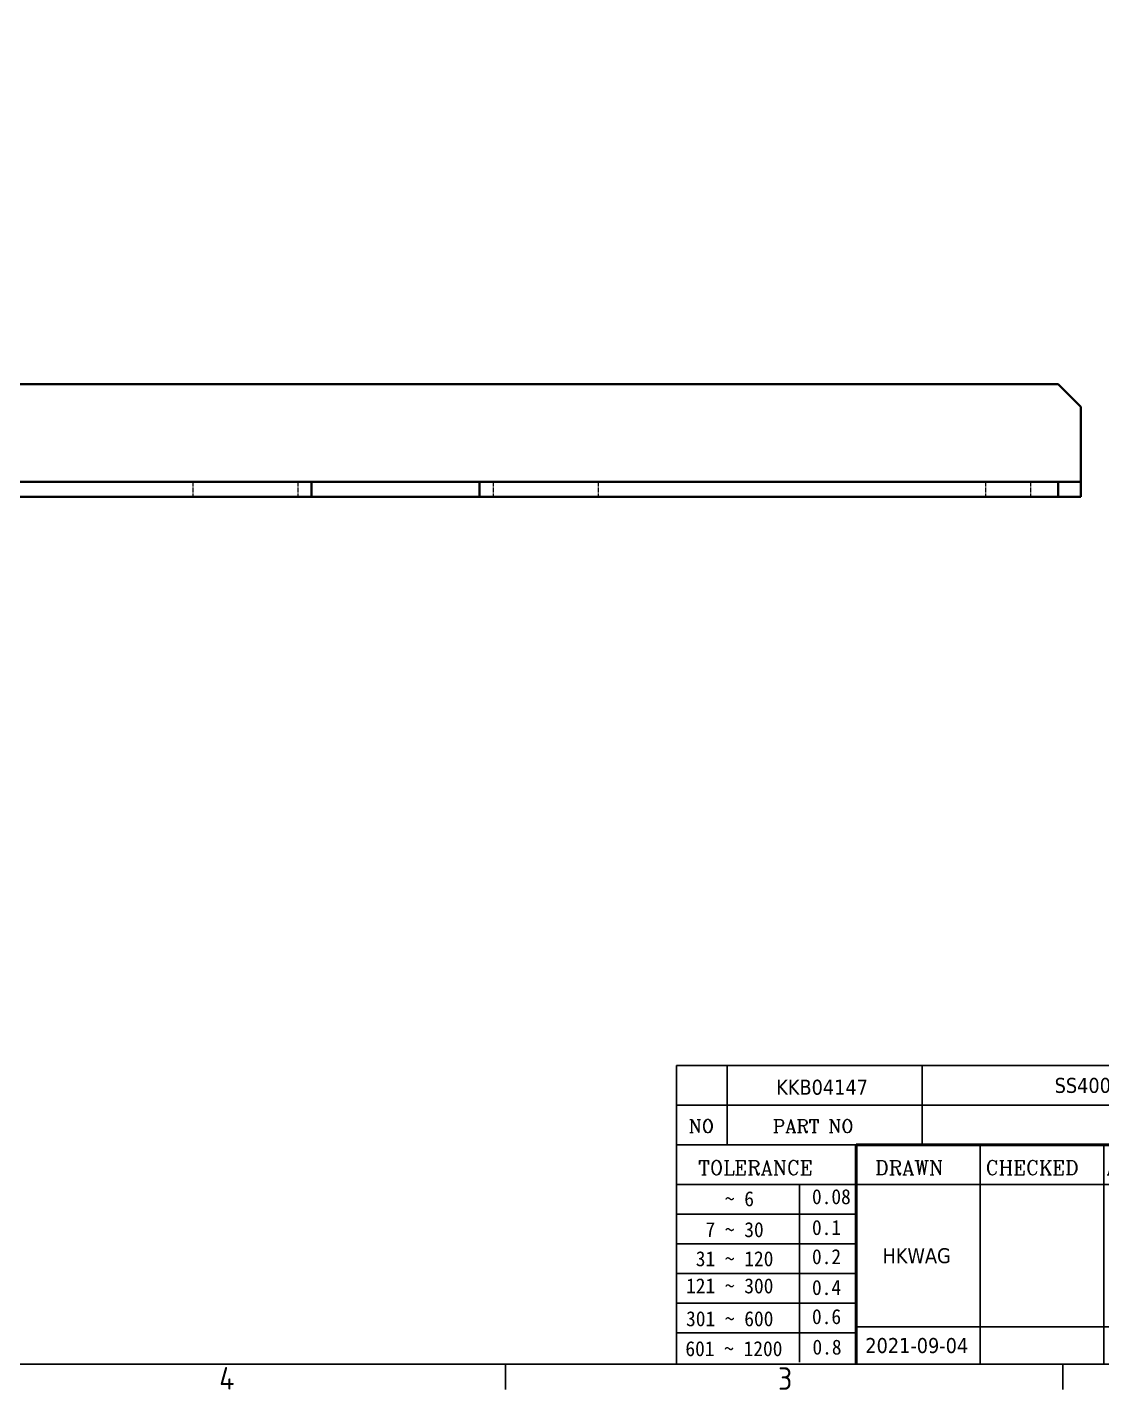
# Model space of a CAD drawing. Header units: millimetres. Extents: x 0 to 594, y 0 to 420.
# Drawn here: x 307.5 to 450.7, y 6.6 to 188.1 of the extents above; entities that cross this region are included whole.
import ezdxf
from ezdxf.enums import TextEntityAlignment as Align

# ---------------------------------------------------------------- set-up
doc = ezdxf.new("R2010")
doc.units = ezdxf.units.MM
doc.linetypes.add('DASHED', pattern=[0.2067, 0.1654, -0.0413])
doc.layers.get('0').update_dxf_attribs({"color": 3, "lineweight": 25})
for name, color, linetype, lineweight in [('가려진 것(ISO)', 2, 'DASHED', 18), ('가시적인 것(ISO)', 3, 'Continuous', 40), ('경계(ISO)', 7, 'Continuous', 25), ('제목(ISO)', 5, 'Continuous', 50), ('해치(ISO)', 7, 'Continuous', 18)]:
    doc.layers.add(name, color=color, linetype=linetype, lineweight=lineweight)
doc.styles.add('HAN_291', font='')
doc.styles.add('HAN_370', font='', dxfattribs={"width": 2})
doc.styles.add('RC_284', font='ROMANC.shx')
doc.styles.add('RC_287', font='ROMANC.shx')
doc.styles.add('RC_292', font='ROMANC.shx')
doc.styles.add('ROMANT_294', font='romant.shx')
doc.styles.add('문자 텍스트_M2B', font='isocp.shx')
doc.styles.add('텍스트 스타일198', font='tahoma.ttf')
doc.styles.add('텍스트 스타일333', font='ROMANC.shx', dxfattribs={"width": 0.800000011920929})
doc.styles.get('HAN_291').set_extended_font_data('GulimChe')
doc.styles.get('HAN_370').set_extended_font_data('GulimChe')

# ---------------------------------------------------------------- blocks, each defined once
blk = doc.blocks.new('경계 Default Border')
at = {"layer": '경계(ISO)'}
for p, q in [((371.25, 10), (371.25, 6.599999666213989)), ((445.4999923706055, 10), (445.4999923706055, 6.599999666213989))]:
    blk.add_line(p, q, dxfattribs=at)
at = {"layer": '경계(ISO)', "flags": 128}
blk.add_lwpolyline([(10, 10), (10, 410), (584.0000152587891, 410), (584.0000152587891, 10), (10, 10)], dxfattribs=at)
at = {"layer": '경계(ISO)', "color": 2, "char_height": 3.00000011920929, "attachment_point": 7, "style": '문자 텍스트_M2B'}
for s, insert in [('4', (333.0984701308117, 6.59999988079071)), ('3', (407.5435395229536, 6.57139439638704))]:
    blk.add_mtext(s, dxfattribs=dict(at, insert=insert))
blk = doc.blocks.new('제목 블록 PSTEK')
for color, points in [(252, [(317.2195697678507, 17.0593801673321), (322.0326348870767, 21.62682475217465), (322.2781991042243, 21.94392121864296), (317.0471853425802, 16.97985676345368), (318.7512090904202, 16.1899260703855), (316.0018030350395, 12.71868385740789), (316.3356552234328, 13.00206718743325), (318.9235935156908, 16.2694494742633)]), (5, [(321.6183518841322, 17.4193704504104), (319.5281351041078, 18.24969419629727), (322.4505835294948, 22.02344462252142), (317.2195697678507, 17.0593801673321), (318.9235935156908, 16.2694494742633), (316.1741874603099, 12.79820726128571)]), (1, [(324.4839107253602, 19.60711530335299), (325.2419748254881, 19.60711530335299), (325.2419748254881, 20.25857663940324), (321.2266040451076, 20.25857663940324), (321.2266040451076, 19.60711530335299), (321.9846681452406, 19.60711530335299), (321.9846681452406, 15.3430047401139), (324.4839107253602, 15.3430047401139)]), (252, [(324.6615819988275, 19.45905590879572), (325.4196460989604, 19.45905590879572), (325.4196460989604, 20.11051724484596), (325.2419748254881, 20.11051724484596), (325.2419748254881, 19.60711530335299), (324.4839107253602, 19.60711530335299), (324.4839107253602, 15.3430047401139), (322.1623394187076, 15.3430047401139), (322.1623394187076, 15.19494534555726), (324.6615819988275, 15.19494534555726)]), (1, [(329.2277337269622, 20.25857663940324), (325.65654113025, 20.25857663940324), (325.65654113025, 15.3430047401139), (329.3580259941756, 15.3430047401139), (329.3580259941756, 15.9944660761648), (328.1137701654877, 15.9944660761648), (328.1137701654877, 17.56360607323003), (329.2277337269622, 17.56360607323003), (329.2277337269622, 18.25543873810179), (328.1137701654877, 18.25543873810179), (328.1137701654877, 19.60711530335299), (329.2277337269622, 19.60711530335299)]), (252, [(328.2914414389548, 19.45905590879572), (329.4054050004294, 19.45905590879572), (329.4054050004294, 20.11051724484596), (329.2277337269622, 20.11051724484596), (329.2277337269622, 19.60711530335299), (328.1137701654877, 19.60711530335299), (328.1137701654877, 18.25543873810179), (328.2914414389548, 18.25543873810179)]), (1, [(332.3312149849806, 20.25857663940324), (329.8592894925411, 20.25857663940324), (329.8592894925411, 15.3430047401139), (332.3312149849806, 15.3430047401139), (332.3312149849806, 17.4318630164523), (333.0701931098801, 15.3430047401139), (335.4855464857051, 15.3430047401139), (334.2514536401189, 19.30614745124769), (335.4379594596742, 20.25857663940324), (334.3071782107978, 20.25857663940324), (332.3312149849806, 18.99741471888304)]), (252, [(332.5088862584528, 20.1105172448466), (332.3312149849806, 20.1105172448466), (332.3312149849806, 18.99741471888368), (332.5088862584528, 19.11081371413894)]), (252, [(335.6156307331414, 20.11051724484596), (335.2535118015555, 20.11051724484596), (334.2514536401189, 19.30614745124769), (335.4855464857051, 15.3430047401139), (333.1954852176545, 15.3430047401139), (333.2478643833523, 15.19494534555726), (335.6632177591723, 15.19494534555726), (334.4291249135862, 19.15808805669106)]), (252, [(321.9846681452406, 19.60711530335299), (321.4042753185749, 19.60711530335299), (321.4042753185749, 19.45905590879572), (321.9846681452406, 19.45905590879572)]), (252, [(328.2914414389548, 17.41554667867274), (329.4054050004294, 17.41554667867274), (329.4054050004294, 18.10737934354514), (329.2277337269622, 18.10737934354514), (329.2277337269622, 17.56360607323003), (328.1137701654877, 17.56360607323003), (328.1137701654877, 15.9944660761648), (328.2914414389548, 15.9944660761648)]), (252, [(332.5088862584528, 16.92964231796647), (332.3312149849806, 17.43186301645164), (332.3312149849806, 15.3430047401139), (330.0369607660135, 15.3430047401139), (330.0369607660135, 15.19494534555726), (332.5088862584528, 15.19494534555726)]), (252, [(329.5356972676428, 15.8464066816075), (329.3580259941756, 15.8464066816075), (329.3580259941756, 15.3430047401139), (325.8342124037171, 15.3430047401139), (325.8342124037171, 15.19494534555726), (329.5356972676428, 15.19494534555726)])]:
    blk.add_hatch(color=color).paths.add_polyline_path(points)
h = blk.add_hatch(color=1)
edge = h.paths.add_edge_path(flags=0)
edge.add_line((314.2242174273352, 19.60711530335299), (314.2242174273352, 17.00126995915134))
edge.add_line((314.2242174273352, 17.00126995915134), (314.3485873187598, 17.00126995915134))
edge.add_arc((314.3485873187598, 17.6527312952023), 0.6514613360509371, 270, 360)
edge.add_line((315.0000486548106, 17.6527312952023), (315.0000486548106, 18.95565396730211))
edge.add_arc((314.3485873187598, 18.95565396730212), 0.6514613360508712, 0, 90)
edge.add_line((314.3485873187598, 19.60711530335299), (314.2242174273352, 19.60711530335299))
edge = h.paths.add_edge_path()
edge.add_arc((314.9847713324306, 18.28938669179658), 1.969189947606664, 269.9999999999959, 450)
edge.add_line((314.9847713324306, 20.25857663940318), (311.7664314776902, 20.25857663940324))
edge.add_line((311.7664314776902, 20.25857663940324), (311.7664314776902, 15.3430047401139))
edge.add_line((311.7664314776902, 15.3430047401139), (314.2242174273352, 15.3430047401139))
edge.add_line((314.2242174273352, 15.3430047401139), (314.2242174273352, 16.32019674418991))
edge.add_line((314.2242174273352, 16.32019674418991), (314.9847713324307, 16.32019674418991))
h = blk.add_hatch(color=252)
edge = h.paths.add_edge_path()
edge.add_arc((314.9847713324309, 18.28938669179657), 1.969189947606666, 270, 406.8278729790604)
edge.add_arc((315.1624426058984, 18.1413272972396), 1.969189947606962, -90, 53.560984836317004, ccw=False)
edge.add_line((315.1624426058984, 16.17213734963263), (314.4018887008024, 16.17213734963263))
edge.add_line((314.4018887008024, 16.17213734963263), (314.4018887008024, 15.19494534555726))
edge.add_line((314.4018887008024, 15.19494534555726), (311.9441027511573, 15.19494534555726))
edge.add_line((311.9441027511573, 15.19494534555726), (311.9441027511573, 15.3430047401139))
edge.add_line((311.9441027511573, 15.3430047401139), (314.2242174273352, 15.3430047401139))
edge.add_line((314.2242174273352, 15.3430047401139), (314.2242174273352, 16.32019674418991))
edge.add_line((314.2242174273352, 16.32019674418991), (314.9847713324309, 16.32019674418991))
h = blk.add_hatch(color=252)
edge = h.paths.add_edge_path()
edge.add_line((314.4018887008024, 19.45905590879572), (314.5262585922315, 19.45905590879572))
edge.add_arc((314.5262585922314, 18.80759457274939), 0.6514613360463194, 60.4189348879147, 90.00000000000318, ccw=False)
edge.add_arc((314.3485873187602, 18.95565396730057), 0.6514613360524251, 39.96992292766206, 90.00000000009999)
edge.add_line((314.3485873187591, 19.60711530335307), (314.2242174273352, 19.60711530335298))
edge.add_line((314.2242174273352, 19.60711530335299), (314.2242174273352, 17.00126995915134))
edge.add_line((314.2242174273352, 17.00126995915134), (314.3485873187591, 17.00126995915134))
edge.add_arc((314.3485873187568, 17.652731295233), 0.6514613360816299, 270.0000000002, 274.6930825552478)
edge.add_line((314.4018887008024, 17.0034541317032), (314.4018887008024, 19.45905590879572))
at = {"layer": '해치(ISO)', "true_color": 0x27d1fc}
h = blk.add_hatch(color=140, dxfattribs=at)
edge = h.paths.add_edge_path()
edge.add_ellipse((330.3660919371412, 20.15576403068321), major_axis=(9.100907360794343, 0), ratio=0.4069904968023172, start_angle=301.3098473703837, end_angle=507.7436900681698)
edge.add_ellipse((331.5340919371412, 20.4634168429492), major_axis=(-9.82350664112931, 0), ratio=0.3942600559756514, start_angle=111.51207141178469, end_angle=334.47025347086895, ccw=False)
edge.add_line((335.1363447531188, 16.8601935978785), (335.0955236905705, 16.99119398620872))
at = {"color": 180}
for p, q in [((182.475792979055, 11.79100474011392), (182.4757929790549, 51.56524660363496)), ((182.4757929790549, 51.56524660363496), (372.4757929537551, 51.56524660363496)), ((189.2651435055721, 51.56524660363496), (189.2651435055722, 41.00524660363494)), ((215.2152739891528, 41.00524660363494), (215.2152739891528, 51.56524660363496)), ((280.8758854511282, 51.56524660363496), (280.8758854511282, 41.00524660363494)), ((310.0881549537552, 51.56524660363496), (310.0881549537553, 41.00524660363494)), ((316.9044520275131, 51.56524660363496), (316.9044520275127, 41.00524660363494)), ((338.4566026226726, 51.56524660363496), (338.4566026226727, 41.00524660363494)), ((372.4757929537551, 51.56524660363496), (372.4757929537551, 11.79100474011389)), ((182.475792979055, 46.2852466036349), (372.4757929537551, 46.28524660363492)), ((182.475792979055, 41.00524660363493), (206.451475290024, 41.00524660363493)), ((222.9401812389276, 11.79100474011392), (222.9401812389276, 41.00524660363494)), ((239.4288871878316, 11.79100474011392), (239.4288871878316, 41.00524660363494)), ((255.9175931367356, 11.79100474011392), (255.9175931367356, 41.00524660363494)), ((268.6918866058747, 41.00524660363494), (268.6918866058747, 30.44524660363498)), ((280.8758854511282, 41.00524660363494), (280.8758854511282, 25.16524660363502)), ((310.088154953755, 41.00524660363494), (310.088154953755, 11.79100474011392)), ((182.475792979055, 35.72524660363497), (206.451475290024, 35.72524660363497)), ((198.8621818849491, 12.02524660363491), (198.8621818849491, 35.72524660363497)), ((206.451475290024, 35.72524660363497), (372.4757929537551, 35.72524660363497)), ((182.475792979055, 31.77524660363492), (206.451475290024, 31.77524660363492)), ((255.917593136736, 30.44524660363498), (372.4757929537552, 30.44524660363501)), ((182.475792979055, 27.82524660363487), (206.451475290024, 27.82524660363487)), ((182.475792979055, 23.87524660363505), (206.451475290024, 23.87524660363505)), ((255.9175931367359, 25.16524660363502), (372.4757929537552, 25.165246603635)), ((268.6918866058744, 25.16524660363502), (268.6918866058744, 11.79100474011392)), ((182.475792979055, 19.92524660363478), (206.451475290024, 19.92524660363478)), ((255.9175931367359, 19.88524660363481), (310.0881549537553, 19.88524660363481)), ((206.451475290024, 16.74100474011396), (255.9175931367359, 16.74100474011396)), ((182.475792979055, 15.97524660363496), (206.451475290024, 15.97524660363496)), ((182.475792979055, 11.79100474011392), (372.4757929537551, 11.79100474011389))]:
    blk.add_line(p, q, dxfattribs=at)
at = {"color": 7, "lineweight": 50}
for p, q in [((206.4514752900237, 11.79100474011392), (206.4514752900237, 41.00524660363494)), ((206.451475290024, 41.00524660363494), (372.4757929537551, 41.00524660363496))]:
    blk.add_line(p, q, dxfattribs=at)
at = {"color": 7}
for p, q in [((322.2781991042243, 21.94392121864296), (317.0471853425802, 16.97985676345368)), ((322.4505835294948, 22.02344462252142), (317.2195697678507, 17.0593801673321)), ((319.5281351041078, 18.24969419629727), (322.4505835294948, 22.02344462252142)), ((322.0326348870767, 21.62682475217465), (322.2781991042243, 21.94392121864296)), ((311.7664314776902, 20.25900474011391), (311.7664314776902, 15.34300474011391)), ((314.9847713324309, 20.25857663940324), (311.7664314776902, 20.25857663940324)), ((314.9847713324309, 20.25857663940324), (311.7664314776902, 20.25857663940324)), ((311.7664314776902, 20.25857663940324), (311.7664314776902, 15.3430047401139)), ((317.2195697678507, 17.0593801673321), (322.0326348870767, 21.62682475217465)), ((325.2419748254881, 20.25857663940324), (321.2266040451076, 20.25857663940324)), ((321.2266040451076, 20.25857663940324), (321.2266040451076, 19.60711530335299)), ((325.2419748254881, 20.25857663940324), (321.2266040451076, 20.25857663940324)), ((321.2266040451076, 20.25857663940324), (321.2266040451076, 19.60711530335299)), ((325.2419748254881, 19.60711530335299), (325.2419748254881, 20.25857663940324)), ((325.2419748254881, 19.60711530335299), (325.2419748254881, 20.25857663940324)), ((325.4196460989604, 20.11051724484596), (325.2419748254881, 20.11051724484596)), ((325.2419748254881, 20.11051724484596), (325.2419748254881, 19.60711530335299)), ((325.4196460989604, 19.45905590879572), (325.4196460989604, 20.11051724484596)), ((329.2277337269622, 20.25857663940324), (325.65654113025, 20.25857663940324)), ((325.65654113025, 20.25857663940324), (325.65654113025, 15.3430047401139)), ((325.65654113025, 20.25857663940324), (325.65654113025, 15.3430047401139)), ((329.2277337269622, 20.25857663940324), (325.65654113025, 20.25857663940324)), ((329.2277337269622, 19.60711530335299), (329.2277337269622, 20.25857663940324)), ((329.2277337269622, 19.60711530335299), (329.2277337269622, 20.25857663940324)), ((329.4054050004294, 20.11051724484596), (329.2277337269622, 20.11051724484596)), ((329.2277337269622, 20.11051724484596), (329.2277337269622, 19.60711530335299)), ((329.4054050004294, 19.45905590879572), (329.4054050004294, 20.11051724484596)), ((332.3312149849806, 20.25857663940324), (329.8592894925411, 20.25857663940324)), ((329.8592894925411, 20.25857663940324), (329.8592894925411, 15.3430047401139)), ((329.8592894925411, 20.25857663940324), (329.8592894925411, 15.3430047401139)), ((332.3312149849806, 20.25857663940324), (329.8592894925411, 20.25857663940324)), ((334.3071782107978, 20.25857663940324), (332.3312149849806, 18.99741471888304)), ((332.3312149849806, 18.99741471888304), (332.3312149849806, 20.25857663940324)), ((334.3071782107978, 20.25857663940324), (332.3312149849806, 18.99741471888304)), ((332.3312149849806, 18.99741471888304), (332.3312149849806, 20.25857663940324)), ((332.5088862584528, 20.1105172448466), (332.3312149849806, 20.1105172448466)), ((332.3312149849806, 20.1105172448466), (332.3312149849806, 18.99741471888368)), ((332.5088862584528, 19.11081371413894), (332.5088862584528, 20.1105172448466)), ((334.2514536401189, 19.30614745124769), (335.4379594596742, 20.25857663940324)), ((334.2514536401189, 19.30614745124769), (335.4379594596742, 20.25857663940324)), ((335.2535118015555, 20.11051724484596), (334.2514536401189, 19.30614745124769)), ((335.4379594596742, 20.25857663940324), (334.3071782107978, 20.25857663940324)), ((335.4379594596742, 20.25857663940324), (334.3071782107978, 20.25857663940324)), ((334.4291249135862, 19.15808805669104), (335.6156307331414, 20.11051724484596)), ((335.6156307331414, 20.11051724484596), (335.2535118015555, 20.11051724484596)), ((314.2242174273352, 17.00126995915134), (314.2242174273352, 19.60711530335299)), ((314.2242174273352, 19.60711530335299), (314.3485873187591, 19.60711530335299)), ((314.3485873187591, 19.60711530335299), (314.2242174273352, 19.60711530335299)), ((314.2242174273352, 19.60711530335299), (314.2242174273352, 17.00126995915134)), ((314.2242174273352, 17.00126995915134), (314.2242174273352, 19.60711530335299)), ((314.2242174273352, 19.60711530335299), (314.3485873187591, 19.60711530335299)), ((314.4018887008024, 19.45905590879572), (314.5262585922314, 19.45905590879572)), ((314.4018887008024, 17.0034541317032), (314.4018887008024, 19.45905590879572)), ((315.0000486548106, 18.95565396730275), (315.0000486548106, 17.65273129520161)), ((315.0000486548106, 18.95565396730275), (315.0000486548106, 17.65273129520161)), ((321.6183518841322, 17.4193704504104), (319.5281351041078, 18.24969419629727)), ((321.2266040451076, 19.60711530335299), (321.9846681452406, 19.60711530335299)), ((321.2266040451076, 19.60711530335299), (321.9846681452406, 19.60711530335299)), ((321.4042753185749, 19.60711530335299), (321.4042753185749, 19.45905590879572)), ((321.9846681452406, 19.60711530335299), (321.4042753185749, 19.60711530335299)), ((321.4042753185749, 19.45905590879572), (321.9846681452406, 19.45905590879572)), ((321.9846681452406, 19.60711530335299), (321.9846681452406, 15.3430047401139)), ((321.9846681452406, 19.45905590879572), (321.9846681452406, 19.60711530335299)), ((321.9846681452406, 19.60711530335299), (321.9846681452406, 15.3430047401139)), ((324.4839107253602, 19.60711530335299), (325.2419748254881, 19.60711530335299)), ((324.4839107253602, 15.3430047401139), (324.4839107253602, 19.60711530335299)), ((325.2419748254881, 19.60711530335299), (324.4839107253602, 19.60711530335299)), ((324.4839107253602, 19.60711530335299), (324.4839107253602, 15.3430047401139)), ((324.4839107253602, 19.60711530335299), (325.2419748254881, 19.60711530335299)), ((324.4839107253602, 15.3430047401139), (324.4839107253602, 19.60711530335299)), ((324.6615819988275, 19.45905590879572), (325.4196460989604, 19.45905590879572)), ((324.6615819988275, 15.19494534555726), (324.6615819988275, 19.45905590879572)), ((328.1137701654877, 18.25543873810179), (328.1137701654877, 19.60711530335299)), ((328.1137701654877, 19.60711530335299), (329.2277337269622, 19.60711530335299)), ((329.2277337269622, 19.60711530335299), (328.1137701654877, 19.60711530335299)), ((328.1137701654877, 19.60711530335299), (328.1137701654877, 18.25543873810179)), ((328.1137701654877, 18.25543873810179), (328.1137701654877, 19.60711530335299)), ((328.1137701654877, 19.60711530335299), (329.2277337269622, 19.60711530335299)), ((329.2277337269622, 18.25543873810179), (328.1137701654877, 18.25543873810179)), ((328.1137701654877, 18.25543873810179), (328.2914414389548, 18.25543873810179)), ((329.2277337269622, 18.25543873810179), (328.1137701654877, 18.25543873810179)), ((328.2914414389548, 18.25543873810179), (328.2914414389548, 19.45905590879572)), ((328.2914414389548, 19.45905590879572), (329.4054050004294, 19.45905590879572)), ((329.2277337269622, 17.56360607323003), (329.2277337269622, 18.25543873810179)), ((329.2277337269622, 17.56360607323003), (329.2277337269622, 18.25543873810179)), ((332.3312149849806, 18.99741471888368), (332.5088862584528, 19.11081371413894)), ((335.4855464857051, 15.3430047401139), (334.2514536401189, 19.30614745124769)), ((334.2514536401189, 19.30614745124769), (335.4855464857051, 15.3430047401139)), ((335.4855464857051, 15.3430047401139), (334.2514536401189, 19.30614745124769)), ((335.6632177591723, 15.19494534555726), (334.4291249135862, 19.15808805669104)), ((314.3485873187591, 17.00126995915134), (314.2242174273352, 17.00126995915134)), ((314.2242174273352, 17.00126995915134), (314.3485873187591, 17.00126995915134)), ((314.3485873187591, 17.00126995915134), (314.2242174273352, 17.00126995915134)), ((316.1741874603099, 12.79820726128571), (321.6183518841322, 17.4193704504104)), ((317.0471853425802, 16.97985676345368), (318.7512090904202, 16.1899260703855)), ((318.9235935156908, 16.2694494742633), (317.2195697678507, 17.0593801673321)), ((317.2195697678507, 17.0593801673321), (318.9235935156908, 16.2694494742633)), ((328.1137701654877, 17.56360607323003), (329.2277337269622, 17.56360607323003)), ((328.1137701654877, 15.9944660761648), (328.1137701654877, 17.56360607323003)), ((329.2277337269622, 17.56360607323003), (328.1137701654877, 17.56360607323003)), ((328.1137701654877, 17.56360607323003), (328.1137701654877, 15.9944660761648)), ((328.1137701654877, 17.56360607323003), (329.2277337269622, 17.56360607323003)), ((328.1137701654877, 15.9944660761648), (328.1137701654877, 17.56360607323003)), ((328.2914414389548, 15.9944660761648), (328.2914414389548, 17.41554667867274)), ((328.2914414389548, 17.41554667867274), (329.4054050004294, 17.41554667867274)), ((329.4054050004294, 18.10737934354514), (329.2277337269622, 18.10737934354514)), ((329.2277337269622, 18.10737934354514), (329.2277337269622, 17.56360607323003)), ((329.4054050004294, 17.41554667867274), (329.4054050004294, 18.10737934354514)), ((332.3312149849806, 17.4318630164523), (333.0701931098801, 15.3430047401139)), ((332.3312149849806, 15.3430047401139), (332.3312149849806, 17.4318630164523)), ((332.5088862584528, 16.92964231796647), (332.3312149849806, 17.43186301645164)), ((332.3312149849806, 17.43186301645164), (332.3312149849806, 15.3430047401139)), ((332.3312149849806, 17.4318630164523), (333.0701931098801, 15.3430047401139)), ((332.3312149849806, 15.3430047401139), (332.3312149849806, 17.4318630164523)), ((332.5088862584528, 15.19494534555726), (332.5088862584528, 16.92964231796647)), ((345.0447381189468, 17.50375595811051), (344.9867755289346, 17.689895936919)), ((311.7664314776902, 15.3430047401139), (314.2242174273352, 15.3430047401139)), ((311.7664314776902, 15.3430047401139), (314.2242174273352, 15.3430047401139)), ((314.2242174273352, 15.3430047401139), (311.9441027511573, 15.3430047401139)), ((311.9441027511573, 15.3430047401139), (311.9441027511573, 15.19494534555726)), ((311.9441027511573, 15.19494534555726), (314.4018887008024, 15.19494534555726)), ((314.2242174273352, 16.32019674418991), (314.9847713324309, 16.32019674418991)), ((314.2242174273352, 15.3430047401139), (314.2242174273352, 16.32019674418991)), ((314.9847713324309, 16.32019674418991), (314.2242174273352, 16.32019674418991)), ((314.2242174273352, 16.32019674418991), (314.2242174273352, 15.3430047401139)), ((314.2242174273352, 16.32019674418991), (314.9847713324309, 16.32019674418991)), ((314.2242174273352, 15.3430047401139), (314.2242174273352, 16.32019674418991)), ((314.4018887008024, 16.17213734963263), (315.162442605898, 16.17213734963263)), ((314.4018887008024, 15.19494534555726), (314.4018887008024, 16.17213734963263)), ((318.7512090904202, 16.1899260703855), (316.0018030350395, 12.71868385740789)), ((318.9235935156908, 16.2694494742633), (316.1741874603099, 12.79820726128571)), ((316.3356552234328, 13.00206718743325), (318.9235935156908, 16.2694494742633)), ((321.9846681452406, 15.3430047401139), (324.4839107253602, 15.3430047401139)), ((321.9846681452406, 15.3430047401139), (324.4839107253602, 15.3430047401139)), ((324.4839107253602, 15.3430047401139), (322.1623394187076, 15.3430047401139)), ((322.1623394187076, 15.3430047401139), (322.1623394187076, 15.19494534555726)), ((322.1623394187076, 15.19494534555726), (324.6615819988275, 15.19494534555726)), ((325.65654113025, 15.3430047401139), (329.3580259941756, 15.3430047401139)), ((325.65654113025, 15.3430047401139), (329.3580259941756, 15.3430047401139)), ((329.3580259941756, 15.3430047401139), (325.8342124037171, 15.3430047401139)), ((325.8342124037171, 15.3430047401139), (325.8342124037171, 15.19494534555726)), ((325.8342124037171, 15.19494534555726), (329.5356972676428, 15.19494534555726)), ((329.3580259941756, 15.9944660761648), (328.1137701654877, 15.9944660761648)), ((328.1137701654877, 15.9944660761648), (328.2914414389548, 15.9944660761648)), ((329.3580259941756, 15.9944660761648), (328.1137701654877, 15.9944660761648)), ((329.3580259941756, 15.3430047401139), (329.3580259941756, 15.9944660761648)), ((329.3580259941756, 15.3430047401139), (329.3580259941756, 15.9944660761648)), ((329.5356972676428, 15.8464066816075), (329.3580259941756, 15.8464066816075)), ((329.3580259941756, 15.8464066816075), (329.3580259941756, 15.3430047401139)), ((329.5356972676428, 15.19494534555726), (329.5356972676428, 15.8464066816075)), ((329.8592894925411, 15.3430047401139), (332.3312149849806, 15.3430047401139)), ((329.8592894925411, 15.3430047401139), (332.3312149849806, 15.3430047401139)), ((332.3312149849806, 15.3430047401139), (330.0369607660135, 15.3430047401139)), ((330.0369607660135, 15.3430047401139), (330.0369607660135, 15.19494534555726)), ((330.0369607660135, 15.19494534555726), (332.5088862584528, 15.19494534555726)), ((333.0701931098801, 15.3430047401139), (335.4855464857051, 15.3430047401139)), ((333.0701931098801, 15.3430047401139), (335.4855464857051, 15.3430047401139)), ((335.4855464857051, 15.3430047401139), (333.1954852176545, 15.3430047401139)), ((333.1954852176545, 15.3430047401139), (333.2478643833523, 15.19494534555726)), ((333.2478643833523, 15.19494534555726), (335.6632177591723, 15.19494534555726)), ((316.0018030350395, 12.71868385740789), (316.3356552234328, 13.00206718743325))]:
    blk.add_line(p, q, dxfattribs=at)
at = {"color": 5}
for p, q in [((322.4505835294948, 22.02344462252142), (317.2195697678507, 17.0593801673321)), ((319.5281351041078, 18.24969419629727), (322.4505835294948, 22.02344462252142)), ((321.6183518841322, 17.4193704504104), (319.5281351041078, 18.24969419629727)), ((316.1741874603099, 12.79820726128571), (321.6183518841322, 17.4193704504104)), ((317.2195697678507, 17.0593801673321), (318.9235935156908, 16.2694494742633)), ((318.9235935156908, 16.2694494742633), (316.1741874603099, 12.79820726128571))]:
    blk.add_line(p, q, dxfattribs=at)
at = {"color": 1}
for p, q in [((314.9847713324309, 20.25857663940324), (311.7664314776902, 20.25857663940324)), ((311.7664314776902, 20.25857663940324), (311.7664314776902, 15.3430047401139)), ((325.2419748254881, 20.25857663940324), (321.2266040451076, 20.25857663940324)), ((321.2266040451076, 20.25857663940324), (321.2266040451076, 19.60711530335299)), ((325.2419748254881, 19.60711530335299), (325.2419748254881, 20.25857663940324)), ((329.2277337269622, 20.25857663940324), (325.65654113025, 20.25857663940324)), ((325.65654113025, 20.25857663940324), (325.65654113025, 15.3430047401139)), ((329.2277337269622, 19.60711530335299), (329.2277337269622, 20.25857663940324)), ((332.3312149849806, 20.25857663940324), (329.8592894925411, 20.25857663940324)), ((329.8592894925411, 20.25857663940324), (329.8592894925411, 15.3430047401139)), ((334.3071782107978, 20.25857663940324), (332.3312149849806, 18.99741471888304)), ((332.3312149849806, 18.99741471888304), (332.3312149849806, 20.25857663940324)), ((334.2514536401189, 19.30614745124769), (335.4379594596742, 20.25857663940324)), ((335.4379594596742, 20.25857663940324), (334.3071782107978, 20.25857663940324)), ((314.2242174273352, 17.00126995915134), (314.2242174273352, 19.60711530335299)), ((314.2242174273352, 19.60711530335299), (314.3485873187591, 19.60711530335299)), ((315.0000486548106, 18.95565396730275), (315.0000486548106, 17.65273129520161)), ((321.2266040451076, 19.60711530335299), (321.9846681452406, 19.60711530335299)), ((321.9846681452406, 19.60711530335299), (321.9846681452406, 15.3430047401139)), ((324.4839107253602, 19.60711530335299), (325.2419748254881, 19.60711530335299)), ((324.4839107253602, 15.3430047401139), (324.4839107253602, 19.60711530335299)), ((328.1137701654877, 18.25543873810179), (328.1137701654877, 19.60711530335299)), ((328.1137701654877, 19.60711530335299), (329.2277337269622, 19.60711530335299)), ((329.2277337269622, 18.25543873810179), (328.1137701654877, 18.25543873810179)), ((329.2277337269622, 17.56360607323003), (329.2277337269622, 18.25543873810179)), ((335.4855464857051, 15.3430047401139), (334.2514536401189, 19.30614745124769)), ((314.3485873187591, 17.00126995915134), (314.2242174273352, 17.00126995915134)), ((328.1137701654877, 17.56360607323003), (329.2277337269622, 17.56360607323003)), ((328.1137701654877, 15.9944660761648), (328.1137701654877, 17.56360607323003)), ((332.3312149849806, 17.4318630164523), (333.0701931098801, 15.3430047401139)), ((332.3312149849806, 15.3430047401139), (332.3312149849806, 17.4318630164523)), ((311.7664314776902, 15.3430047401139), (314.2242174273352, 15.3430047401139)), ((314.2242174273352, 16.32019674418991), (314.9847713324309, 16.32019674418991)), ((314.2242174273352, 15.3430047401139), (314.2242174273352, 16.32019674418991)), ((321.9846681452406, 15.3430047401139), (324.4839107253602, 15.3430047401139)), ((325.65654113025, 15.3430047401139), (329.3580259941756, 15.3430047401139)), ((329.3580259941756, 15.9944660761648), (328.1137701654877, 15.9944660761648)), ((329.3580259941756, 15.3430047401139), (329.3580259941756, 15.9944660761648)), ((329.8592894925411, 15.3430047401139), (332.3312149849806, 15.3430047401139)), ((333.0701931098801, 15.3430047401139), (335.4855464857051, 15.3430047401139))]:
    blk.add_line(p, q, dxfattribs=at)
at = {"color": 7}
for centre, radius, start, end in [((314.9847713324309, 18.28938669179658), 1.969189947606665, 270, 90), ((314.9847713324309, 18.28938669179658), 1.969189947606665, 270, 90), ((314.3485873187598, 18.95565396730211), 0.6514613360508712, 0, 90), ((314.3485873187602, 18.95565396730057), 0.6514613360524251, 39.96992292766117, 90), ((314.3485873187598, 18.95565396730212), 0.6514613360508712, 0, 90), ((314.5262585922314, 18.80759457274939), 0.6514613360463193, 60.41893488791137, 90), ((314.9847713324307, 18.2893866917965), 1.969189947606594, 270, 46.82787297909833), ((315.1624426058984, 18.1413272972396), 1.969189947606961, 270, 53.56098483636067), ((314.3485873187597, 17.65273129520228), 0.6514613360509381, 270, 0), ((314.3485873187598, 17.6527312952023), 0.6514613360509381, 270, 0), ((314.3485873187568, 17.652731295233), 0.6514613360816299, 270, 274.6930825552478)]:
    blk.add_arc(centre, radius, start, end, dxfattribs=at)
at = {"color": 1}
for centre, radius, start, end in [((314.9847713324309, 18.28938669179657), 1.969189947606665, 270, 90), ((314.3485873187598, 18.95565396730211), 0.6514613360508712, 0, 90), ((314.3485873187598, 17.6527312952023), 0.6514613360509381, 270, 0)]:
    blk.add_arc(centre, radius, start, end, dxfattribs=at)
at = {"layer": '제목(ISO)', "lineweight": 18}
blk.add_line((182.475792979055, 35.72500474011393), (182.475792979055, 11.79100474011392), dxfattribs=at)
at = {"layer": '제목(ISO)'}
for p, q in [((322.2781991042243, 21.94392121864296), (317.0471853425802, 16.97985676345368)), ((322.4505835294948, 22.02344462252142), (317.2195697678507, 17.0593801673321)), ((319.5281351041078, 18.24969419629727), (322.4505835294948, 22.02344462252142)), ((322.0326348870767, 21.62682475217465), (322.2781991042243, 21.94392121864296)), ((314.9847713324306, 20.25857663940324), (311.7664314776902, 20.25857663940324)), ((311.7664314776902, 20.25857663940324), (311.7664314776902, 15.3430047401139)), ((317.2195697678507, 17.0593801673321), (322.0326348870767, 21.62682475217465)), ((325.2419748254881, 20.25857663940324), (321.2266040451076, 20.25857663940324)), ((321.2266040451076, 20.25857663940324), (321.2266040451076, 19.60711530335299)), ((325.2419748254881, 19.60711530335299), (325.2419748254881, 20.25857663940324)), ((325.4196460989604, 20.11051724484596), (325.2419748254881, 20.11051724484596)), ((325.2419748254881, 20.11051724484596), (325.2419748254881, 19.60711530335299)), ((325.4196460989604, 19.45905590879572), (325.4196460989604, 20.11051724484596)), ((329.2277337269622, 20.25857663940324), (325.65654113025, 20.25857663940324)), ((325.65654113025, 20.25857663940324), (325.65654113025, 15.3430047401139)), ((329.2277337269622, 19.60711530335299), (329.2277337269622, 20.25857663940324)), ((329.4054050004294, 20.11051724484596), (329.2277337269622, 20.11051724484596)), ((329.2277337269622, 20.11051724484596), (329.2277337269622, 19.60711530335299)), ((329.4054050004294, 19.45905590879572), (329.4054050004294, 20.11051724484596)), ((332.3312149849806, 20.25857663940324), (329.8592894925411, 20.25857663940324)), ((329.8592894925411, 20.25857663940324), (329.8592894925411, 15.3430047401139)), ((334.3071782107978, 20.25857663940324), (332.3312149849806, 18.99741471888304)), ((332.3312149849806, 18.99741471888304), (332.3312149849806, 20.25857663940324)), ((332.5088862584528, 20.1105172448466), (332.3312149849806, 20.1105172448466)), ((332.3312149849806, 20.1105172448466), (332.3312149849806, 18.99741471888368)), ((332.5088862584528, 19.11081371413894), (332.5088862584528, 20.1105172448466)), ((334.2514536401189, 19.30614745124769), (335.4379594596742, 20.25857663940324)), ((335.2535118015555, 20.11051724484596), (334.2514536401189, 19.30614745124769)), ((335.4379594596742, 20.25857663940324), (334.3071782107978, 20.25857663940324)), ((334.4291249135862, 19.15808805669106), (335.6156307331414, 20.11051724484596)), ((335.6156307331414, 20.11051724484596), (335.2535118015555, 20.11051724484596)), ((314.2242174273352, 17.00126995915134), (314.2242174273352, 19.60711530335299)), ((314.2242174273352, 19.60711530335299), (314.3485873187598, 19.60711530335299)), ((314.3485873187591, 19.60711530335299), (314.2242174273352, 19.60711530335299)), ((314.2242174273352, 19.60711530335299), (314.2242174273352, 17.00126995915134)), ((314.4018887008024, 19.45905590879572), (314.5262585922314, 19.45905590879572)), ((314.4018887008024, 17.0034541317032), (314.4018887008024, 19.45905590879572)), ((315.0000486548106, 18.95565396730211), (315.0000486548106, 17.6527312952023)), ((321.6183518841322, 17.4193704504104), (319.5281351041078, 18.24969419629727)), ((321.2266040451076, 19.60711530335299), (321.9846681452406, 19.60711530335299)), ((321.9846681452406, 19.60711530335299), (321.4042753185749, 19.60711530335299)), ((321.4042753185749, 19.60711530335299), (321.4042753185749, 19.45905590879572)), ((321.4042753185749, 19.45905590879572), (321.9846681452406, 19.45905590879572)), ((321.9846681452406, 19.60711530335299), (321.9846681452406, 15.3430047401139)), ((321.9846681452406, 19.45905590879572), (321.9846681452406, 19.60711530335299)), ((324.4839107253602, 19.60711530335299), (325.2419748254881, 19.60711530335299)), ((324.4839107253602, 15.3430047401139), (324.4839107253602, 19.60711530335299)), ((325.2419748254881, 19.60711530335299), (324.4839107253602, 19.60711530335299)), ((324.4839107253602, 19.60711530335299), (324.4839107253602, 15.3430047401139)), ((324.6615819988275, 19.45905590879572), (325.4196460989604, 19.45905590879572)), ((324.6615819988275, 15.19494534555726), (324.6615819988275, 19.45905590879572)), ((328.1137701654877, 18.25543873810179), (328.1137701654877, 19.60711530335299)), ((328.1137701654877, 19.60711530335299), (329.2277337269622, 19.60711530335299)), ((329.2277337269622, 19.60711530335299), (328.1137701654877, 19.60711530335299)), ((328.1137701654877, 19.60711530335299), (328.1137701654877, 18.25543873810179)), ((329.2277337269622, 18.25543873810179), (328.1137701654877, 18.25543873810179)), ((328.1137701654877, 18.25543873810179), (328.2914414389548, 18.25543873810179)), ((328.2914414389548, 19.45905590879572), (329.4054050004294, 19.45905590879572)), ((328.2914414389548, 18.25543873810179), (328.2914414389548, 19.45905590879572)), ((329.2277337269622, 17.56360607323003), (329.2277337269622, 18.25543873810179)), ((332.3312149849806, 18.99741471888368), (332.5088862584528, 19.11081371413894)), ((335.4855464857051, 15.3430047401139), (334.2514536401189, 19.30614745124769)), ((334.2514536401189, 19.30614745124769), (335.4855464857051, 15.3430047401139)), ((335.6632177591723, 15.19494534555726), (334.4291249135862, 19.15808805669106)), ((314.3485873187598, 17.00126995915134), (314.2242174273352, 17.00126995915134)), ((314.2242174273352, 17.00126995915134), (314.3485873187591, 17.00126995915134)), ((316.1741874603099, 12.79820726128571), (321.6183518841322, 17.4193704504104)), ((317.0471853425802, 16.97985676345368), (318.7512090904202, 16.1899260703855)), ((317.2195697678507, 17.0593801673321), (318.9235935156908, 16.2694494742633)), ((318.9235935156908, 16.2694494742633), (317.2195697678507, 17.0593801673321)), ((328.1137701654877, 15.9944660761648), (328.1137701654877, 17.56360607323003)), ((328.1137701654877, 17.56360607323003), (329.2277337269622, 17.56360607323003)), ((329.2277337269622, 17.56360607323003), (328.1137701654877, 17.56360607323003)), ((328.1137701654877, 17.56360607323003), (328.1137701654877, 15.9944660761648)), ((328.2914414389548, 17.41554667867274), (329.4054050004294, 17.41554667867274)), ((328.2914414389548, 15.9944660761648), (328.2914414389548, 17.41554667867274)), ((329.4054050004294, 18.10737934354514), (329.2277337269622, 18.10737934354514)), ((329.2277337269622, 18.10737934354514), (329.2277337269622, 17.56360607323003)), ((329.4054050004294, 17.41554667867274), (329.4054050004294, 18.10737934354514)), ((332.3312149849806, 15.3430047401139), (332.3312149849806, 17.4318630164523)), ((332.3312149849806, 17.4318630164523), (333.0701931098801, 15.3430047401139)), ((332.5088862584528, 16.92964231796647), (332.3312149849806, 17.43186301645164)), ((332.3312149849806, 17.43186301645164), (332.3312149849806, 15.3430047401139)), ((332.5088862584528, 15.19494534555726), (332.5088862584528, 16.92964231796647)), ((311.7664314776902, 15.3430047401139), (314.2242174273352, 15.3430047401139)), ((314.2242174273352, 15.3430047401139), (311.9441027511573, 15.3430047401139)), ((311.9441027511573, 15.3430047401139), (311.9441027511573, 15.19494534555726)), ((311.9441027511573, 15.19494534555726), (314.4018887008024, 15.19494534555726)), ((314.2242174273352, 15.3430047401139), (314.2242174273352, 16.32019674418991)), ((314.2242174273352, 16.32019674418991), (314.9847713324307, 16.32019674418991)), ((314.9847713324309, 16.32019674418991), (314.2242174273352, 16.32019674418991)), ((314.2242174273352, 16.32019674418991), (314.2242174273352, 15.3430047401139)), ((314.4018887008024, 15.19494534555726), (314.4018887008024, 16.17213734963263)), ((314.4018887008024, 16.17213734963263), (315.1624426058984, 16.17213734963263)), ((318.7512090904202, 16.1899260703855), (316.0018030350395, 12.71868385740789)), ((318.9235935156908, 16.2694494742633), (316.1741874603099, 12.79820726128571)), ((316.3356552234328, 13.00206718743325), (318.9235935156908, 16.2694494742633)), ((321.9846681452406, 15.3430047401139), (324.4839107253602, 15.3430047401139)), ((324.4839107253602, 15.3430047401139), (322.1623394187076, 15.3430047401139)), ((322.1623394187076, 15.3430047401139), (322.1623394187076, 15.19494534555726)), ((322.1623394187076, 15.19494534555726), (324.6615819988275, 15.19494534555726)), ((325.65654113025, 15.3430047401139), (329.3580259941756, 15.3430047401139)), ((329.3580259941756, 15.3430047401139), (325.8342124037171, 15.3430047401139)), ((325.8342124037171, 15.3430047401139), (325.8342124037171, 15.19494534555726)), ((325.8342124037171, 15.19494534555726), (329.5356972676428, 15.19494534555726)), ((329.3580259941756, 15.9944660761648), (328.1137701654877, 15.9944660761648)), ((328.1137701654877, 15.9944660761648), (328.2914414389548, 15.9944660761648)), ((329.3580259941756, 15.3430047401139), (329.3580259941756, 15.9944660761648)), ((329.5356972676428, 15.8464066816075), (329.3580259941756, 15.8464066816075)), ((329.3580259941756, 15.8464066816075), (329.3580259941756, 15.3430047401139)), ((329.5356972676428, 15.19494534555726), (329.5356972676428, 15.8464066816075)), ((329.8592894925411, 15.3430047401139), (332.3312149849806, 15.3430047401139)), ((332.3312149849806, 15.3430047401139), (330.0369607660135, 15.3430047401139)), ((330.0369607660135, 15.3430047401139), (330.0369607660135, 15.19494534555726)), ((330.0369607660135, 15.19494534555726), (332.5088862584528, 15.19494534555726)), ((333.0701931098801, 15.3430047401139), (335.4855464857051, 15.3430047401139)), ((335.4855464857051, 15.3430047401139), (333.1954852176545, 15.3430047401139)), ((333.1954852176545, 15.3430047401139), (333.2478643833523, 15.19494534555726)), ((333.2478643833523, 15.19494534555726), (335.6632177591723, 15.19494534555726)), ((316.0018030350395, 12.71868385740789), (316.3356552234328, 13.00206718743325))]:
    blk.add_line(p, q, dxfattribs=at)
at = {"layer": '제목(ISO)', "color": 4}
blk.add_line((335.1363447531188, 16.8601935978785), (335.0955236905705, 16.99119398620872), dxfattribs=at)
at = {"layer": '제목(ISO)'}
for centre, radius, start, end in [((314.9847713324306, 18.28938669179658), 1.969189947606664, 46.82787297909431, 90), ((314.3485873187598, 18.95565396730212), 0.6514613360508712, 0, 90), ((314.3485873187602, 18.95565396730057), 0.6514613360524251, 39.96992292766117, 90), ((314.5262585922314, 18.80759457274939), 0.6514613360463193, 60.41893488791137, 90), ((314.9847713324307, 18.2893866917965), 1.969189947606594, 270, 46.82787297909833), ((314.9847713324309, 18.28938669179657), 1.969189947606666, 270, 46.8278729790603), ((315.1624426058984, 18.1413272972396), 1.969189947606962, 270, 53.56098483631701), ((314.3485873187598, 17.6527312952023), 0.6514613360509371, 270, 0), ((314.3485873187568, 17.652731295233), 0.6514613360816299, 270, 274.6930825552478)]:
    blk.add_arc(centre, radius, start, end, dxfattribs=at)
at = {"layer": '제목(ISO)', "color": 4}
for centre, major_axis, ratio, start_param, end_param in [((331.5340919371412, 20.4634168429492), (9.82350664112931, 0), 0.3942600559756514, 5.087845455444478, 8.97919982663645), ((330.3660919371412, 20.15576403068321), (9.100907360794343, 0), 0.4069904968023172, 5.258848905294775, 8.861799147915196)]:
    blk.add_ellipse(centre, major_axis=major_axis, ratio=ratio, start_param=start_param, end_param=end_param, dxfattribs=at)
at = {"color": 2}
for s, height, style, p in [('NO', 1.742399930953979, 'RC_284', (184.135398793432, 42.62317362549192)), ('PART NO', 1.742399930953979, 'RC_284', (195.3359407378685, 42.62317362549192)), ('DESCRIPTION', 1.742399930953979, 'RC_284', (240.4025565652523, 42.62317362549192)), ("Q'TY", 1.742399930953979, 'RC_284', (310.1440786515383, 42.62317362549192)), ('COLOR/FINISH', 1.742399930953979, 'RC_284', (317.7725341324144, 42.62317362549192)), ('REMARK', 1.742399930953979, 'RC_284', (348.346649953877, 42.62317362549192)), (' TOLERANCE', 1.899999976158142, 'RC_287', (184.0872874387979, 37.00893196870329)), ('DRAWN', 1.899999976158142, 'RC_287', (208.9766620976279, 37.00893196870329)), ('CHECKED', 1.899999976158142, 'RC_287', (223.6856844514997, 37.00893196870329)), ('APPROVED', 1.899999976158142, 'RC_287', (239.7795453577791, 37.00893196870329)), ('UNIT', 1.742399930953979, 'RC_284', (259.1652673287452, 37.34317362549218)), ('SCALE', 1.742399930953979, 'RC_284', (270.2934779252897, 37.34317362549218)), ('MODEL NAME', 2.178000062704086, 'RC_292', (284.096330289083, 37.25462520371384)), ('    ~ 6', 2.000000029802322, 'HAN_291', (183.7721304966814, 32.8176515608431)), ('0.08', 2.000000029802322, 'HAN_291', (200.5467345600617, 33.09873600004101)), ('mm', 1.742399930953979, 'RC_284', (259.6505418159997, 32.3543089683787)), ('PART NAME', 2.178000062704086, 'RC_292', (285.1416959765849, 32.03045329421792)), ('0.1', 2.000000029802322, 'HAN_291', (200.5467345600617, 28.98646558742206)), ('  7 ~ 30', 2.000000029802322, 'HAN_291', (183.7721304966814, 28.70538114822415)), (' DWG NO.', 2.178000062704086, 'RC_292', (284.8124284083233, 26.75045329421772)), (' 31 ~ 120', 2.000000029802322, 'HAN_291', (183.7721304966814, 24.82628181916237)), ('0.2', 2.000000029802322, 'HAN_291', (200.5467345600617, 25.10736625836028)), ('REFERENCE', 2.178000062704086, 'RC_292', (278.2741065029841, 21.43214925458022)), ('121 ~ 300', 2.000000029802322, 'HAN_291', (183.7721304966814, 21.21401206133254)), ('0.4', 2.000000029802322, 'HAN_291', (200.5467345600617, 20.99509650053045)), ('SIZE', 1.742399930953979, 'RC_284', (259.1652673287452, 21.69497768947366)), ('301 ~ 600', 2.000000029802322, 'HAN_291', (183.7721304966814, 16.83491273227077)), ('0.6', 2.000000029802322, 'HAN_291', (200.5467345600617, 17.11599717146868)), ('601 ~ 1200', 2.000000029802322, 'HAN_291', (183.6802025156883, 12.84759660881125)), ('0.8', 2.000000029802322, 'HAN_291', (200.6097246063884, 13.05732192299702))]:
    blk.add_text(s, height=height, dxfattribs=dict(at, style=style)).set_placement(p)
at = {"color": 2, "style": 'RC_284'}
blk.add_text('MATERIAL', height=1.742399930953979, dxfattribs=at).set_placement((295.4820202024417, 43.64524660363492), align=Align.MIDDLE_CENTER)
at = {"color": 7, "style": '텍스트 스타일333', "width": 0.7999999523162842}
blk.add_text('N/S', height=2.000000029802322, dxfattribs=at).set_placement((274.7838860285014, 33.08524660363496), align=Align.MIDDLE_CENTER)
at = {"color": 2, "style": '텍스트 스타일333', "width": 0.7999999523162842}
blk.add_text('3rd ANGLE PROJ.', height=2.000000029802322, dxfattribs=at).set_placement((256.8430306642954, 26.76148381654429))
at = {"color": 7, "style": 'ROMANT_294'}
for s, p in [('POWER', (342.82727231297, 20.97115304607566)), ('SYSTEM', (342.82727231297, 17.3284636719184)), ('TECHNOLOGY', (342.82727231297, 13.57194088644453))]:
    blk.add_text(s, height=2.700000107288361, dxfattribs=at).set_placement(p)
at = {"color": 7, "insert": (320.8519732224835, 14.21236326823155), "char_height": 1.400000005960464, "attachment_point": 1, "line_spacing_factor": 0.3319999873638153, "style": 'HAN_370'}
blk.add_mtext('\\fHY견고딕|b0|i0;\\H1.4000;피에스텍', dxfattribs=at)
at = {"layer": '제목(ISO)', "color": 7, "style": '텍스트 스타일198'}
for tag, p in [('부품_번호_001', (195.7843283186424, 47.68071419841495)), ('설명_001', (232.8771568747874, 47.92245856837096)), ('재질_001', (291.700959055687, 47.92591818687281)), ("3._Q'TY_001", (312.7327037528258, 47.90442725317898)), ('4._COLOR_001', (319.4395155511755, 47.94788311323986)), ('질량\\P3;_001', (350.3046145979153, 48.1643332325385)), ('1._MODEL_NAME_001', (326.0176446881414, 37.52172745615292)), ('제목_001', (335.5349605824892, 32.12134217035067)), ('부품_번호_001', (334.4435685718743, 26.80591818687283)), ('설계자_001', (209.9396160013646, 25.23446884679021)), ('프로젝트_001', (278.9744245225954, 18.43818283951269)), ('시트_크기_001', (260.7896290458918, 14.81730632141838)), ('프로젝트_002', (271.1389644161678, 15.01430360086118)), ('작성_날짜_001', (207.6508315629738, 13.26600473167383)), ('프로젝트_003', (272.3954135944161, 11.55047762554502))]:
    blk.add_attdef(tag, p, '', height=2.000000029802322, dxfattribs=at)
for tag, p in [('점검자', (231.1845342133799, 26.23312567187446)), ('엔지니어링_승인자', (247.673240162284, 26.23312567187446)), ('점검_날짜', (231.1845342133799, 14.26600474011394)), ('엔지니어링_승인_날짜', (247.6732401622839, 14.26600474011394))]:
    blk.add_attdef(tag, text='', height=2.000000029802322, dxfattribs=at).set_placement(p, align=Align.MIDDLE_CENTER)

msp = doc.modelspace()

# ---------------------------------------------------------------- linework, layer by layer
at = {"layer": '가려진 것(ISO)', "ltscale": 3.809293270111084}
for p, q in [((329.5784919279224, 127.5507551056371), (329.5784919279224, 125.5507551056371)), ((343.5784919279223, 127.5507551056371), (343.5784919279223, 125.5507551056371)), ((369.5784919279224, 127.5507551056371), (369.5784919279224, 125.5507551056371)), ((383.5784919279224, 127.5507551056371), (383.5784919279224, 125.5507551056371)), ((435.1784919279225, 127.5507551056371), (435.1784919279225, 125.5507551056371)), ((441.1784919279225, 127.5507551056371), (441.1784919279225, 125.5507551056371))]:
    msp.add_line(p, q, dxfattribs=at)
at = {"layer": '가시적인 것(ISO)'}
for p, q in [((444.8784919279224, 140.5507551056371), (103.8784919279223, 140.5507551056371)), ((444.8784919279224, 140.5507551056371), (447.8784919279224, 137.5507551056371)), ((447.8784919279224, 137.5507551056371), (447.8784919279224, 129.5507551056371)), ((447.8784919279224, 129.5507551056371), (447.8784919279224, 127.5507551056371)), ((345.3981520404234, 127.5507551056371), (283.7588318154213, 127.5507551056371)), ((345.3981520404234, 125.5507551056371), (345.3981520404234, 127.5507551056371)), ((345.3981520404234, 127.5507551056371), (367.7588318154213, 127.5507551056371)), ((367.7588318154213, 127.5507551056371), (367.7588318154213, 125.5507551056371)), ((444.8784919279223, 127.5507551056371), (367.7588318154213, 127.5507551056371)), ((447.8784919279223, 127.5507551056371), (444.8784919279223, 127.5507551056371)), ((444.8784919279223, 127.5507551056371), (444.8784919279223, 125.5507551056371)), ((447.8784919279223, 125.5507551056371), (447.8784919279223, 127.5507551056371)), ((345.3981520404234, 125.5507551056371), (283.7588318154213, 125.5507551056371)), ((367.7588318154213, 125.5507551056371), (345.3981520404234, 125.5507551056371)), ((444.8784919279223, 125.5507551056371), (367.7588318154213, 125.5507551056371)), ((444.8784919279223, 125.5507551056371), (447.8784919279223, 125.5507551056371))]:
    msp.add_line(p, q, dxfattribs=at)

# ---------------------------------------------------------------- block references
msp.add_blockref('경계 Default Border', (0, 0))
ref = msp.add_blockref('제목 블록 PSTEK', (211.5242070462448, -1.791004740113895))
ref.add_attrib('설계자_001', 'HKWAG', (421.4638230476094, 23.44346410667632), dxfattribs={"layer": '제목(ISO)', "color": 7, "height": 2.000000029802322, "style": '텍스트 스타일198'})
ref.add_attrib('프로젝트_001', '2021_컨버터_DC', (490.4986315688402, 16.64717809939879), dxfattribs={"layer": '제목(ISO)', "color": 7, "height": 2.000000029802322, "style": '텍스트 스타일198'})
ref.add_attrib('4._COLOR_001', '백색아연도금', (530.9637225974203, 46.15687837312597), dxfattribs={"layer": '제목(ISO)', "color": 7, "height": 2.000000029802322, "style": '텍스트 스타일198'})
ref.add_attrib('시트_크기_001', 'A2', (472.3138360921366, 13.02630158130448), dxfattribs={"layer": '제목(ISO)', "color": 7, "height": 2.000000029802322, "style": '텍스트 스타일198'})
ref.add_attrib("3._Q'TY_001", '2', (524.2569107990707, 46.11342251306508), dxfattribs={"layer": '제목(ISO)', "color": 7, "height": 2.000000029802322, "style": '텍스트 스타일198'})
ref.add_attrib('작성_날짜_001', '2021-09-04', (419.1750386092186, 11.47499999155994), dxfattribs={"layer": '제목(ISO)', "color": 7, "height": 2.000000029802322, "style": '텍스트 스타일198'})
ref.add_attrib('재질_001', 'SS400', (503.2251661019318, 46.13491344675892), dxfattribs={"layer": '제목(ISO)', "color": 7, "height": 2.000000029802322, "style": '텍스트 스타일198'})
ref.add_attrib('부품_번호_001', 'KKB04147', (545.967775618119, 25.01491344675893), dxfattribs={"layer": '제목(ISO)', "color": 7, "height": 2.000000029802322, "style": '텍스트 스타일198'})
ref.add_attrib('1._MODEL_NAME_001', 'DC 85kW_85kV_1000mA', (537.5418517343862, 35.73072271603903), dxfattribs={"layer": '제목(ISO)', "color": 7, "height": 2.000000029802322, "style": '텍스트 스타일198'})
ref.add_attrib('질량\\P3;_001', '0.187 kg', (561.8288216441601, 46.3733284924246), dxfattribs={"layer": '제목(ISO)', "color": 7, "height": 2.000000029802322, "style": '텍스트 스타일198'})
ref.add_attrib('설명_001', 'SS400 t=2.0*25*347*15', (444.4013639210323, 46.13145382825707), dxfattribs={"layer": '제목(ISO)', "color": 7, "height": 2.000000029802322, "style": '텍스트 스타일198'})
ref.add_attrib('부품_번호_001', 'KKB04147', (407.3085353648871, 45.88970945830106), dxfattribs={"layer": '제목(ISO)', "color": 7, "height": 2.000000029802322, "style": '텍스트 스타일198'})
ref.add_attrib('제목_001', 'BRACKET', (547.0591676287341, 30.33033743023677), dxfattribs={"layer": '제목(ISO)', "color": 7, "height": 2.000000029802322, "style": '텍스트 스타일198'})
ref.add_attrib('프로젝트_002', '85kW_85kV_1000mA 집진기_', (482.6631714624125, 13.22329886074729), dxfattribs={"layer": '제목(ISO)', "color": 7, "height": 2.000000029802322, "style": '텍스트 스타일198'})
ref.add_attrib('프로젝트_003', '피에스솔루텍_부산패션단지', (483.9196206406609, 9.759472885431132), dxfattribs={"layer": '제목(ISO)', "color": 7, "height": 2.000000029802322, "style": '텍스트 스타일198'})

doc.saveas('drawing.dxf')
